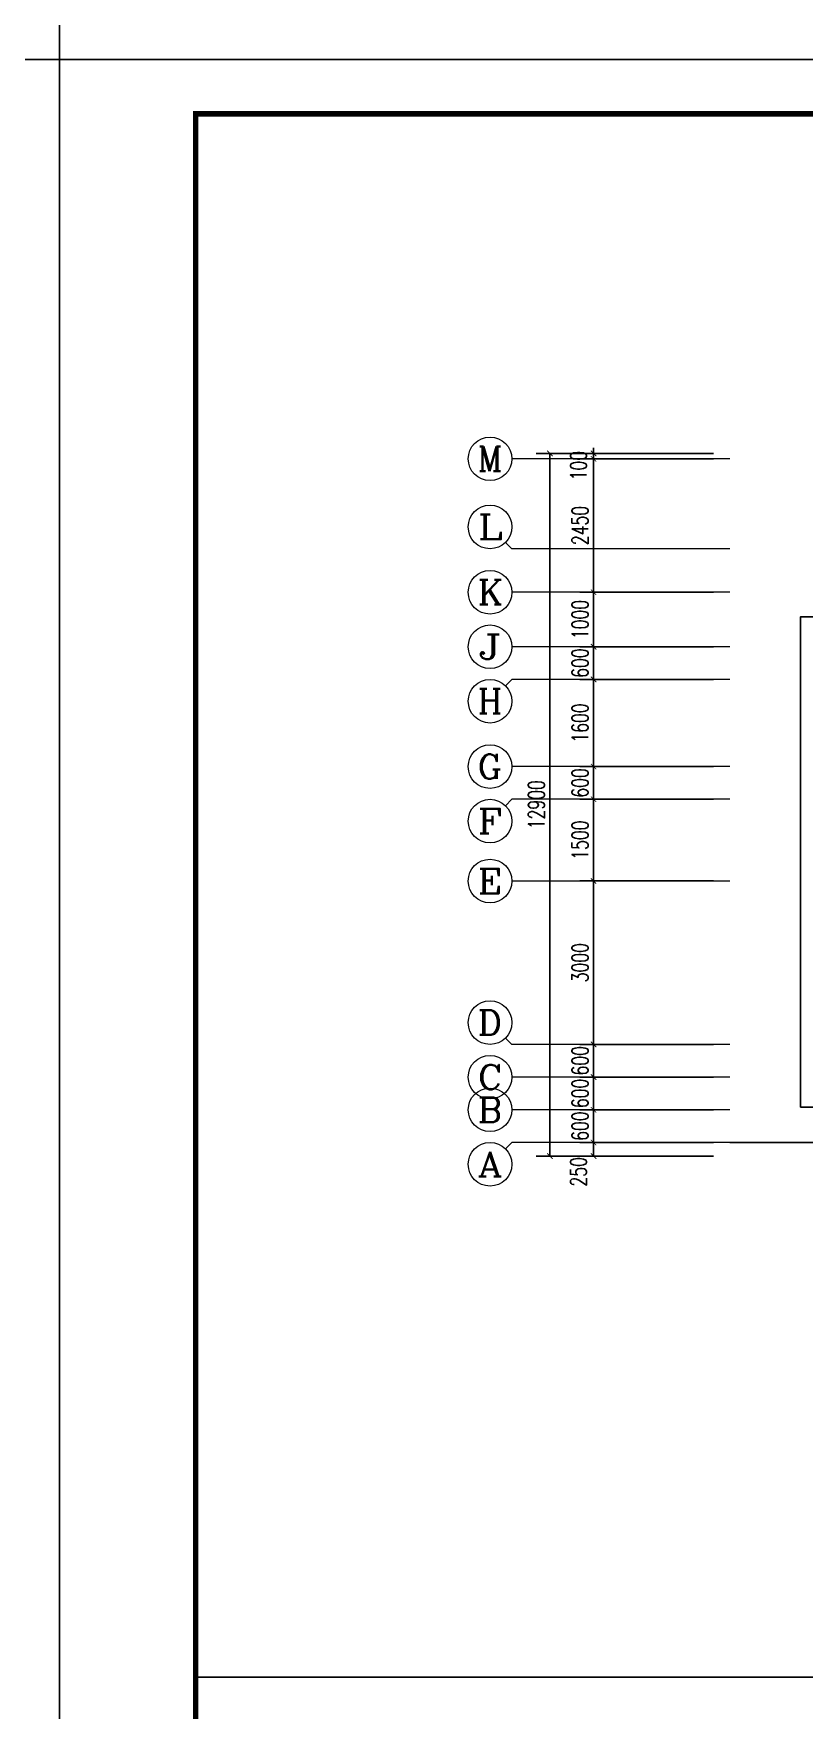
# Model space of a CAD drawing. Extents: x 3753737 to 4713801, y -857380 to 24339.
# Drawn here: x 4194336 to 4208484, y -778962 to -748179 of the extents above; entities that cross this region are included whole.
import ezdxf
from ezdxf.enums import TextEntityAlignment as Align

# ---------------------------------------------------------------- set-up
doc = ezdxf.new("R2010")
doc.units = 0
doc.header["$LTSCALE"] = 1000
doc.header["$MEASUREMENT"] = 0
doc.layers.get('0').update_dxf_attribs({"linetype": 'CONTINUOUS'})
doc.layers.get('Defpoints').update_dxf_attribs({"linetype": 'CONTINUOUS'})
doc.layers.add('!!电气', color=1, linetype='CONTINUOUS')
doc.layers.add('ROOF', color=183, linetype='CONTINUOUS')
for name, color, linetype, lineweight in [('AXIS', 114, 'CONTINUOUS', 20), ('AXIS_TEXT', 7, 'CONTINUOUS', 20), ('图框', 147, 'CONTINUOUS', 20)]:
    doc.layers.add(name, color=color, linetype=linetype, lineweight=lineweight)
doc.styles.add('_TCH_AXIS', font='COMPLEX', dxfattribs={"bigfont": 'GBCBIG'})
doc.styles.add('_TCH_DIM_T3', font='SIMPLEX.shx', dxfattribs={"width": 0.705882, "bigfont": 'GBCBIG.shx'})
doc.styles.add('COMPLEX', font='COMPLEX')
doc.dimstyles.new('_TCH_ARCH&&100', dxfattribs={"dimtxt": 297.5, "dimasz": 100, "dimexe": 250, "dimexo": 300, "dimgap": 100, "dimtad": 1, "dimdec": 0, "dimzin": 0, "dimdsep": 46, "dimtxsty": '_TCH_DIM_T3', "dimblk": 'ARCHTICK', "dimcen": 0.09, "dimclrt": 7, "dimazin": 2, "dimtfac": 1, "dimtdec": 0, "dimtix": 1, "dimtmove": 2, "dimatfit": 3, "dimfxl": 1, "dimtolj": 1, "dimtzin": 0, "dimarcsym": 0})

# ---------------------------------------------------------------- blocks, each defined once
blk = doc.blocks.new('_ArchTick')
at = {"color": 0, "linetype": 'ByBlock', "const_width": 0.15}
blk.add_lwpolyline([(-0.5, -0.5), (0.5, 0.5)], dxfattribs=at)
blk = doc.blocks.new('*D526')
at = {"layer": 'AXIS', "color": 0, "lineweight": -2, "transparency": 16777216}
for p, q in [((9502, -6232), (6252, -6232)), ((6502, -19132), (6502, -6232)), ((9502, -19132), (6252, -19132))]:
    blk.add_line(p, q, dxfattribs=at)
at = {"layer": 'Defpoints', "color": 0, "transparency": 16777216}
for p in [(6502, -6232), (9802, -6232), (9802, -19132)]:
    blk.add_point(p, dxfattribs=at)
at = {"layer": 'AXIS', "color": 0, "lineweight": -2, "transparency": 16777216, "xscale": 100, "yscale": 100, "zscale": 100}
for p, rotation in [((6502, -6232), 90), ((6502, -19132), 270)]:
    blk.add_blockref('_ArchTick', p, dxfattribs=dict(at, rotation=rotation))
at = {"layer": 'AXIS', "color": 7, "transparency": 16777216, "insert": (6254, -12682), "char_height": 297.5, "attachment_point": 5, "rotation": 90, "style": '_TCH_DIM_T3'}
blk.add_mtext('\\A1;12900', dxfattribs=at)
blk = doc.blocks.new('*D527')
at = {"layer": 'AXIS', "color": 0, "lineweight": -2, "transparency": 16777216}
for p, q in [((9502, -18882), (7052, -18882)), ((7302, -19132), (7302, -18882)), ((9502, -19132), (7052, -19132))]:
    blk.add_line(p, q, dxfattribs=at)
at = {"layer": 'Defpoints', "color": 0, "transparency": 16777216}
for p in [(7302, -18882), (9802, -18882), (9802, -19132)]:
    blk.add_point(p, dxfattribs=at)
at = {"layer": 'AXIS', "color": 0, "lineweight": -2, "transparency": 16777216, "xscale": 100, "yscale": 100, "zscale": 100}
for p, rotation in [((7302, -18882), 90), ((7302, -19132), 270)]:
    blk.add_blockref('_ArchTick', p, dxfattribs=dict(at, rotation=rotation))
at = {"layer": 'AXIS', "color": 7, "transparency": 16777216, "insert": (7027, -19421), "char_height": 297.5, "attachment_point": 5, "rotation": 90, "style": '_TCH_DIM_T3'}
blk.add_mtext('\\A1;250', dxfattribs=at)
blk = doc.blocks.new('*D528')
at = {"layer": 'AXIS', "color": 0, "lineweight": -2, "transparency": 16777216}
for p, q in [((9502, -18282), (7052, -18282)), ((7302, -18282), (7302, -18182)), ((7302, -18882), (7302, -18282)), ((9502, -18882), (7052, -18882)), ((7302, -18882), (7302, -18982))]:
    blk.add_line(p, q, dxfattribs=at)
at = {"layer": 'Defpoints', "color": 0, "transparency": 16777216}
for p in [(7302, -18282), (9802, -18282), (9802, -18882)]:
    blk.add_point(p, dxfattribs=at)
at = {"layer": 'AXIS', "color": 0, "lineweight": -2, "transparency": 16777216, "xscale": 100, "yscale": 100, "zscale": 100}
for p, rotation in [((7302, -18282), 270), ((7302, -18882), 90)]:
    blk.add_blockref('_ArchTick', p, dxfattribs=dict(at, rotation=rotation))
at = {"layer": 'AXIS', "color": 7, "transparency": 16777216, "insert": (7054, -18582), "char_height": 297.5, "attachment_point": 5, "rotation": 90, "style": '_TCH_DIM_T3'}
blk.add_mtext('\\A1;600', dxfattribs=at)
blk = doc.blocks.new('*D529')
at = {"layer": 'AXIS', "color": 0, "lineweight": -2, "transparency": 16777216}
for p, q in [((9502, -17682), (7052, -17682)), ((7302, -17682), (7302, -17582)), ((7302, -18282), (7302, -17682)), ((9502, -18282), (7052, -18282)), ((7302, -18282), (7302, -18382))]:
    blk.add_line(p, q, dxfattribs=at)
at = {"layer": 'Defpoints', "color": 0, "transparency": 16777216}
for p in [(7302, -17682), (9802, -17682), (9802, -18282)]:
    blk.add_point(p, dxfattribs=at)
at = {"layer": 'AXIS', "color": 0, "lineweight": -2, "transparency": 16777216, "xscale": 100, "yscale": 100, "zscale": 100}
for p, rotation in [((7302, -17682), 270), ((7302, -18282), 90)]:
    blk.add_blockref('_ArchTick', p, dxfattribs=dict(at, rotation=rotation))
at = {"layer": 'AXIS', "color": 7, "transparency": 16777216, "insert": (7054, -17982), "char_height": 297.5, "attachment_point": 5, "rotation": 90, "style": '_TCH_DIM_T3'}
blk.add_mtext('\\A1;600', dxfattribs=at)
blk = doc.blocks.new('*D530')
at = {"layer": 'AXIS', "color": 0, "lineweight": -2, "transparency": 16777216}
for p, q in [((9502, -17082), (7052, -17082)), ((7302, -17082), (7302, -16982)), ((7302, -17682), (7302, -17082)), ((9502, -17682), (7052, -17682)), ((7302, -17682), (7302, -17782))]:
    blk.add_line(p, q, dxfattribs=at)
at = {"layer": 'Defpoints', "color": 0, "transparency": 16777216}
for p in [(7302, -17082), (9802, -17082), (9802, -17682)]:
    blk.add_point(p, dxfattribs=at)
at = {"layer": 'AXIS', "color": 0, "lineweight": -2, "transparency": 16777216, "xscale": 100, "yscale": 100, "zscale": 100}
for p, rotation in [((7302, -17082), 270), ((7302, -17682), 90)]:
    blk.add_blockref('_ArchTick', p, dxfattribs=dict(at, rotation=rotation))
at = {"layer": 'AXIS', "color": 7, "transparency": 16777216, "insert": (7054, -17382), "char_height": 297.5, "attachment_point": 5, "rotation": 90, "style": '_TCH_DIM_T3'}
blk.add_mtext('\\A1;600', dxfattribs=at)
blk = doc.blocks.new('*D531')
at = {"layer": 'AXIS', "color": 0, "lineweight": -2, "transparency": 16777216}
for p, q in [((9502, -14082), (7052, -14082)), ((7302, -17082), (7302, -14082)), ((9502, -17082), (7052, -17082))]:
    blk.add_line(p, q, dxfattribs=at)
at = {"layer": 'Defpoints', "color": 0, "transparency": 16777216}
for p in [(7302, -14082), (9802, -14082), (9802, -17082)]:
    blk.add_point(p, dxfattribs=at)
at = {"layer": 'AXIS', "color": 0, "lineweight": -2, "transparency": 16777216, "xscale": 100, "yscale": 100, "zscale": 100}
for p, rotation in [((7302, -14082), 90), ((7302, -17082), 270)]:
    blk.add_blockref('_ArchTick', p, dxfattribs=dict(at, rotation=rotation))
at = {"layer": 'AXIS', "color": 7, "transparency": 16777216, "insert": (7054, -15582), "char_height": 297.5, "attachment_point": 5, "rotation": 90, "style": '_TCH_DIM_T3'}
blk.add_mtext('\\A1;3000', dxfattribs=at)
blk = doc.blocks.new('*D532')
at = {"layer": 'AXIS', "color": 0, "lineweight": -2, "transparency": 16777216}
for p, q in [((9502, -12582), (7052, -12582)), ((7302, -14082), (7302, -12582)), ((9502, -14082), (7052, -14082))]:
    blk.add_line(p, q, dxfattribs=at)
at = {"layer": 'Defpoints', "color": 0, "transparency": 16777216}
for p in [(7302, -12582), (9802, -12582), (9802, -14082)]:
    blk.add_point(p, dxfattribs=at)
at = {"layer": 'AXIS', "color": 0, "lineweight": -2, "transparency": 16777216, "xscale": 100, "yscale": 100, "zscale": 100}
for p, rotation in [((7302, -12582), 90), ((7302, -14082), 270)]:
    blk.add_blockref('_ArchTick', p, dxfattribs=dict(at, rotation=rotation))
at = {"layer": 'AXIS', "color": 7, "transparency": 16777216, "insert": (7054, -13332), "char_height": 297.5, "attachment_point": 5, "rotation": 90, "style": '_TCH_DIM_T3'}
blk.add_mtext('\\A1;1500', dxfattribs=at)
blk = doc.blocks.new('*D533')
at = {"layer": 'AXIS', "color": 0, "lineweight": -2, "transparency": 16777216}
for p, q in [((9502, -11982), (7052, -11982)), ((7302, -11982), (7302, -11882)), ((7302, -12582), (7302, -11982)), ((9502, -12582), (7052, -12582)), ((7302, -12582), (7302, -12682))]:
    blk.add_line(p, q, dxfattribs=at)
at = {"layer": 'Defpoints', "color": 0, "transparency": 16777216}
for p in [(7302, -11982), (9802, -11982), (9802, -12582)]:
    blk.add_point(p, dxfattribs=at)
at = {"layer": 'AXIS', "color": 0, "lineweight": -2, "transparency": 16777216, "xscale": 100, "yscale": 100, "zscale": 100}
for p, rotation in [((7302, -11982), 270), ((7302, -12582), 90)]:
    blk.add_blockref('_ArchTick', p, dxfattribs=dict(at, rotation=rotation))
at = {"layer": 'AXIS', "color": 7, "transparency": 16777216, "insert": (7054, -12282), "char_height": 297.5, "attachment_point": 5, "rotation": 90, "style": '_TCH_DIM_T3'}
blk.add_mtext('\\A1;600', dxfattribs=at)
blk = doc.blocks.new('*D534')
at = {"layer": 'AXIS', "color": 0, "lineweight": -2, "transparency": 16777216}
for p, q in [((9502, -10382), (7052, -10382)), ((7302, -11982), (7302, -10382)), ((9502, -11982), (7052, -11982))]:
    blk.add_line(p, q, dxfattribs=at)
at = {"layer": 'Defpoints', "color": 0, "transparency": 16777216}
for p in [(7302, -10382), (9802, -10382), (9802, -11982)]:
    blk.add_point(p, dxfattribs=at)
at = {"layer": 'AXIS', "color": 0, "lineweight": -2, "transparency": 16777216, "xscale": 100, "yscale": 100, "zscale": 100}
for p, rotation in [((7302, -10382), 90), ((7302, -11982), 270)]:
    blk.add_blockref('_ArchTick', p, dxfattribs=dict(at, rotation=rotation))
at = {"layer": 'AXIS', "color": 7, "transparency": 16777216, "insert": (7054, -11182), "char_height": 297.5, "attachment_point": 5, "rotation": 90, "style": '_TCH_DIM_T3'}
blk.add_mtext('\\A1;1600', dxfattribs=at)
blk = doc.blocks.new('*D535')
at = {"layer": 'AXIS', "color": 0, "lineweight": -2, "transparency": 16777216}
for p, q in [((9502, -9782), (7052, -9782)), ((7302, -9782), (7302, -9682)), ((7302, -10382), (7302, -9782)), ((9502, -10382), (7052, -10382)), ((7302, -10382), (7302, -10482))]:
    blk.add_line(p, q, dxfattribs=at)
at = {"layer": 'Defpoints', "color": 0, "transparency": 16777216}
for p in [(7302, -9782), (9802, -9782), (9802, -10382)]:
    blk.add_point(p, dxfattribs=at)
at = {"layer": 'AXIS', "color": 0, "lineweight": -2, "transparency": 16777216, "xscale": 100, "yscale": 100, "zscale": 100}
for p, rotation in [((7302, -9782), 270), ((7302, -10382), 90)]:
    blk.add_blockref('_ArchTick', p, dxfattribs=dict(at, rotation=rotation))
at = {"layer": 'AXIS', "color": 7, "transparency": 16777216, "insert": (7054, -10082), "char_height": 297.5, "attachment_point": 5, "rotation": 90, "style": '_TCH_DIM_T3'}
blk.add_mtext('\\A1;600', dxfattribs=at)
blk = doc.blocks.new('*D536')
at = {"layer": 'AXIS', "color": 0, "lineweight": -2, "transparency": 16777216}
for p, q in [((9502, -8782), (7052, -8782)), ((7302, -9782), (7302, -8782)), ((9502, -9782), (7052, -9782))]:
    blk.add_line(p, q, dxfattribs=at)
at = {"layer": 'Defpoints', "color": 0, "transparency": 16777216}
for p in [(7302, -8782), (9802, -8782), (9802, -9782)]:
    blk.add_point(p, dxfattribs=at)
at = {"layer": 'AXIS', "color": 0, "lineweight": -2, "transparency": 16777216, "xscale": 100, "yscale": 100, "zscale": 100}
for p, rotation in [((7302, -8782), 90), ((7302, -9782), 270)]:
    blk.add_blockref('_ArchTick', p, dxfattribs=dict(at, rotation=rotation))
at = {"layer": 'AXIS', "color": 7, "transparency": 16777216, "insert": (7054, -9282), "char_height": 297.5, "attachment_point": 5, "rotation": 90, "style": '_TCH_DIM_T3'}
blk.add_mtext('\\A1;1000', dxfattribs=at)
blk = doc.blocks.new('*D537')
at = {"layer": 'AXIS', "color": 0, "lineweight": -2, "transparency": 16777216}
for p, q in [((9502, -6332), (7052, -6332)), ((7302, -8782), (7302, -6332)), ((9502, -8782), (7052, -8782))]:
    blk.add_line(p, q, dxfattribs=at)
at = {"layer": 'Defpoints', "color": 0, "transparency": 16777216}
for p in [(7302, -6332), (9802, -6332), (9802, -8782)]:
    blk.add_point(p, dxfattribs=at)
at = {"layer": 'AXIS', "color": 0, "lineweight": -2, "transparency": 16777216, "xscale": 100, "yscale": 100, "zscale": 100}
for p, rotation in [((7302, -6332), 90), ((7302, -8782), 270)]:
    blk.add_blockref('_ArchTick', p, dxfattribs=dict(at, rotation=rotation))
at = {"layer": 'AXIS', "color": 7, "transparency": 16777216, "insert": (7054, -7557), "char_height": 297.5, "attachment_point": 5, "rotation": 90, "style": '_TCH_DIM_T3'}
blk.add_mtext('\\A1;2450', dxfattribs=at)
blk = doc.blocks.new('*D538')
at = {"layer": 'AXIS', "color": 0, "lineweight": -2, "transparency": 16777216}
for p, q in [((7302, -6232), (7302, -6132)), ((9502, -6232), (7052, -6232)), ((9502, -6332), (7052, -6332)), ((7302, -6332), (7302, -6232)), ((7302, -6332), (7302, -6432))]:
    blk.add_line(p, q, dxfattribs=at)
at = {"layer": 'Defpoints', "color": 0, "transparency": 16777216}
for p in [(7302, -6232), (9802, -6232), (9802, -6332)]:
    blk.add_point(p, dxfattribs=at)
at = {"layer": 'AXIS', "color": 0, "lineweight": -2, "transparency": 16777216, "xscale": 100, "yscale": 100, "zscale": 100}
for p, rotation in [((7302, -6232), 270), ((7302, -6332), 90)]:
    blk.add_blockref('_ArchTick', p, dxfattribs=dict(at, rotation=rotation))
at = {"layer": 'AXIS', "color": 7, "transparency": 16777216, "insert": (7027, -6457), "char_height": 297.5, "attachment_point": 5, "rotation": 90, "style": '_TCH_DIM_T3'}
blk.add_mtext('\\A1;100', dxfattribs=at)
blk = doc.blocks.new('_AXISO')
blk.add_circle((0, 0), 0.5)
at = {"layer": 'AXIS_TEXT', "style": 'COMPLEX', "width": 1.041667}
blk.add_attdef('A', text='', height=0.56, dxfattribs=at).set_placement((-0.25, -0.28), (0.25, -0.28), align=Align.FIT)
blk = doc.blocks.new('A$C100F5A36')
at = {"layer": '!!电气', "color": 1}
blk.add_line((9802.5, -18882.4), (11923.8, -18882.4), dxfattribs=at)
at = {"layer": 'AXIS'}
for p, q in [((9802.5, -6332.4), (5802.5, -6332.4)), ((5685.3, -7865.2), (5802.5, -7982.4)), ((9802.5, -7982.4), (5802.5, -7982.4)), ((9802.5, -8782.4), (5802.5, -8782.4)), ((9802.5, -9782.4), (5802.5, -9782.4)), ((5685.3, -10499.3), (5802.5, -10382.1)), ((9802.5, -10382.1), (5802.5, -10382.1)), ((9802.5, -11982.4), (5802.5, -11982.4)), ((5685.3, -12699.6), (5802.5, -12582.4)), ((9802.5, -12582.4), (5802.5, -12582.4)), ((9802.5, -14082.4), (5802.5, -14082.4)), ((5685.3, -16965.2), (5802.5, -17082.4)), ((9802.5, -17082.4), (5802.5, -17082.4)), ((9802.5, -17682.4), (5802.5, -17682.4)), ((9802.5, -18282.4), (5802.5, -18282.4)), ((5685.3, -18999.6), (5802.5, -18882.4)), ((9802.5, -18882.4), (5802.5, -18882.4))]:
    blk.add_line(p, q, dxfattribs=at)
at = {"layer": 'ROOF', "color": 252, "ltscale": 0.8}
blk.add_lwpolyline([(14202.5, -18232.4), (11102.5, -18232.4), (11102.5, -9232.4), (13052.5, -9232.4), (13052.5, -8232.4), (19902.5, -8232.4)], dxfattribs=at)
at = {"layer": 'AXIS'}
ref = blk.add_blockref('_AXISO', (5402.5, -6332.4), dxfattribs=dict(at, xscale=800, yscale=800, zscale=800))
ref.add_attrib('A', 'M', dxfattribs={"layer": 'AXIS_TEXT', "height": 452.5, "style": '_TCH_AXIS'}).set_placement((5176.2, -6558.7), (5628.7, -6558.7), align=Align.FIT)
ref = blk.add_blockref('_AXISO', (5402.5, -7582.4), dxfattribs=dict(at, xscale=800, yscale=800, zscale=800))
ref.add_attrib('A', 'L', dxfattribs={"layer": 'AXIS_TEXT', "height": 452.5, "style": '_TCH_AXIS', "width": 1.4}).set_placement((5176.2, -7808.7), (5628.7, -7808.7), align=Align.FIT)
ref = blk.add_blockref('_AXISO', (5402.5, -8782.4), dxfattribs=dict(at, xscale=800, yscale=800, zscale=800))
ref.add_attrib('A', 'K', dxfattribs={"layer": 'AXIS_TEXT', "height": 452.5, "style": '_TCH_AXIS', "width": 1.105263}).set_placement((5176.2, -9008.7), (5628.7, -9008.7), align=Align.FIT)
ref = blk.add_blockref('_AXISO', (5402.5, -9782.4), dxfattribs=dict(at, xscale=800, yscale=800, zscale=800))
ref.add_attrib('A', 'J', dxfattribs={"layer": 'AXIS_TEXT', "height": 452.5, "style": '_TCH_AXIS', "width": 1.909091}).set_placement((5176.2, -10008.7), (5628.7, -10008.7), align=Align.FIT)
ref = blk.add_blockref('_AXISO', (5402.5, -10782.1), dxfattribs=dict(at, xscale=800, yscale=800, zscale=800))
ref.add_attrib('A', 'H', dxfattribs={"layer": 'AXIS_TEXT', "height": 452.5, "style": '_TCH_AXIS', "width": 1.05}).set_placement((5176.2, -11008.4), (5628.7, -11008.4), align=Align.FIT)
ref = blk.add_blockref('_AXISO', (5402.5, -11982.4), dxfattribs=dict(at, xscale=800, yscale=800, zscale=800))
ref.add_attrib('A', 'G', dxfattribs={"layer": 'AXIS_TEXT', "height": 452.5, "style": '_TCH_AXIS', "width": 1.166667}).set_placement((5176.2, -12208.7), (5628.7, -12208.7), align=Align.FIT)
ref = blk.add_blockref('_AXISO', (5402.5, -12982.4), dxfattribs=dict(at, xscale=800, yscale=800, zscale=800))
ref.add_attrib('A', 'F', dxfattribs={"layer": 'AXIS_TEXT', "height": 452.5, "style": '_TCH_AXIS', "width": 1.3125}).set_placement((5176.2, -13208.7), (5628.7, -13208.7), align=Align.FIT)
ref = blk.add_blockref('_AXISO', (5402.5, -14082.4), dxfattribs=dict(at, xscale=800, yscale=800, zscale=800))
ref.add_attrib('A', 'E', dxfattribs={"layer": 'AXIS_TEXT', "height": 452.5, "style": '_TCH_AXIS', "width": 1.3125}).set_placement((5176.2, -14308.7), (5628.7, -14308.7), align=Align.FIT)
ref = blk.add_blockref('_AXISO', (5402.5, -16682.4), dxfattribs=dict(at, xscale=800, yscale=800, zscale=800))
ref.add_attrib('A', 'D', dxfattribs={"layer": 'AXIS_TEXT', "height": 452.5, "style": '_TCH_AXIS', "width": 1.235294}).set_placement((5176.2, -16908.7), (5628.7, -16908.7), align=Align.FIT)
ref = blk.add_blockref('_AXISO', (5402.5, -17682.4), dxfattribs=dict(at, xscale=800, yscale=800, zscale=800))
ref.add_attrib('A', 'C', dxfattribs={"layer": 'AXIS_TEXT', "height": 452.5, "style": '_TCH_AXIS', "width": 1.4}).set_placement((5176.2, -17908.7), (5628.7, -17908.7), align=Align.FIT)
ref = blk.add_blockref('_AXISO', (5402.5, -18282.4), dxfattribs=dict(at, xscale=800, yscale=800, zscale=800))
ref.add_attrib('A', 'B', dxfattribs={"layer": 'AXIS_TEXT', "height": 452.5, "style": '_TCH_AXIS', "width": 1.235294}).set_placement((5176.2, -18508.7), (5628.7, -18508.7), align=Align.FIT)
ref = blk.add_blockref('_AXISO', (5402.5, -19282.4), dxfattribs=dict(at, xscale=800, yscale=800, zscale=800))
ref.add_attrib('A', 'A', dxfattribs={"layer": 'AXIS_TEXT', "height": 452.5, "style": '_TCH_AXIS', "width": 1.166667}).set_placement((5176.2, -19508.7), (5628.7, -19508.7), align=Align.FIT)
for base, p1, p2, text, picture, middle in [((7302.5, -6232.4), (9802.5, -6332.4), (9802.5, -6232.4), '100', '*D538', (7027.5, -6457.4)), ((7302.5, -18882.4), (9802.5, -19132.4), (9802.5, -18882.4), '250', '*D527', (7027.5, -19421.4))]:
    dim = blk.add_linear_dim(base=base, p1=p1, p2=p2, angle=90, text=text, dimstyle='_TCH_ARCH&&100', dxfattribs=at)
    dim.commit()
    dim.dimension.update_dxf_attribs({"geometry": picture, "text_midpoint": middle, "dimtype": 129})
for p1, p2, distance, text, picture, middle in [((9802.5, -19132.4), (9802.5, -6232.4), 3300, '12900', '*D526', (6253.7, -12682.4)), ((9802.5, -8782.4), (9802.5, -6332.4), 2500, '2450', '*D537', (7053.7, -7557.4)), ((9802.5, -9782.4), (9802.5, -8782.4), 2500, '1000', '*D536', (7053.7, -9282.4)), ((9802.5, -10382.1), (9802.5, -9782.4), 2500, '600', '*D535', (7053.7, -10082.3)), ((9802.5, -11982.4), (9802.5, -10382.1), 2500, '1600', '*D534', (7053.7, -11182.3)), ((9802.5, -12582.4), (9802.5, -11982.4), 2500, '600', '*D533', (7053.7, -12282.4)), ((9802.5, -14082.4), (9802.5, -12582.4), 2500, '1500', '*D532', (7053.7, -13332.4)), ((9802.5, -17082.4), (9802.5, -14082.4), 2500, '3000', '*D531', (7053.7, -15582.4)), ((9802.5, -17682.4), (9802.5, -17082.4), 2500, '600', '*D530', (7053.7, -17382.4)), ((9802.5, -18282.4), (9802.5, -17682.4), 2500, '600', '*D529', (7053.7, -17982.4)), ((9802.5, -18882.4), (9802.5, -18282.4), 2500, '600', '*D528', (7053.7, -18582.4))]:
    dim = blk.add_aligned_dim(p1=p1, p2=p2, distance=distance, text=text, dimstyle='_TCH_ARCH&&100', dxfattribs=at)
    dim.commit()
    dim.dimension.update_dxf_attribs({"geometry": picture, "text_midpoint": middle})

msp = doc.modelspace()

# ---------------------------------------------------------------- linework, layer by layer
at = {"layer": '!!电气', "color": 2}
msp.add_line((4197311, -778353.6), (4270911, -778353.6), dxfattribs=at)
at = {"layer": '图框'}
for points in [[(4110711, -689253.6), (4194811, -689253.6), (4194811, -748653.6), (4110711, -748653.6)], [(4194811, -689253.6), (4278911, -689253.6), (4278911, -748653.6), (4194811, -748653.6)], [(4110711, -748653.6), (4194811, -748653.6), (4194811, -808053.6), (4110711, -808053.6)]]:
    msp.add_lwpolyline(points, close=True, dxfattribs=at)

# ---------------------------------------------------------------- block references
at = {"layer": '!!电气'}
msp.add_blockref('A$C100F5A36', (4197311, -749653.6), dxfattribs=at)

# ---------------------------------------------------------------- next in the draw order: linework, layer by layer
at = {"layer": '图框'}
msp.add_lwpolyline([(4194811, -748653.6), (4278911, -748653.6), (4278911, -808053.6), (4194811, -808053.6)], close=True, dxfattribs=at)
at = {"layer": '图框', "const_width": 100}
msp.add_lwpolyline([(4277911, -807053.6), (4277911, -749653.6), (4197311, -749653.6), (4197311, -807053.6)], close=True, dxfattribs=at)

doc.saveas('drawing.dxf')
